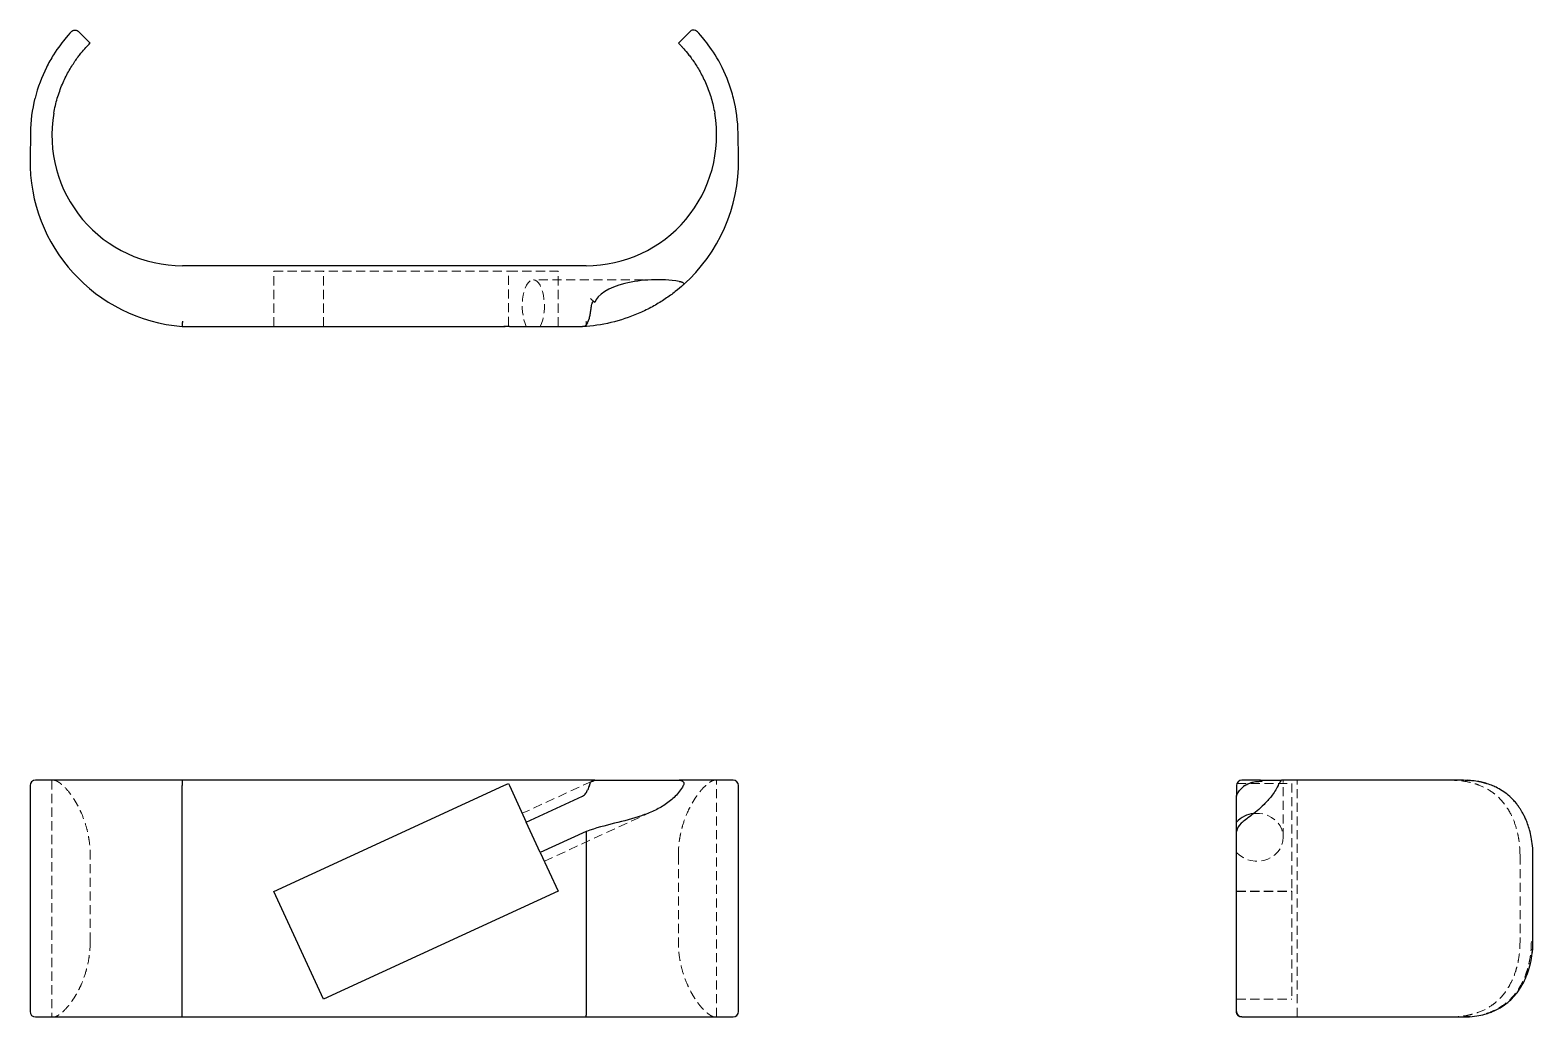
# Model space of a CAD drawing. Header units: millimetres. Extents: x 34 to 243, y 41 to 178.
import ezdxf

# ---------------------------------------------------------------- set-up
doc = ezdxf.new("R2010")
doc.units = ezdxf.units.MM
doc.linetypes.add('HIDDEN', pattern=[1.905, 1.27, -0.635])

msp = doc.modelspace()

# ---------------------------------------------------------------- linework, layer by layer
at = {"color": 7, "linetype": 'Continuous', "lineweight": 25}
for p, q in [((42.04, 176.2), (40.46, 177.78)), ((125.55, 177.78), (123.97, 176.2)), ((33.72, 163.66), (33.67, 160.03)), ((132.34, 160.03), (132.29, 163.66)), ((111.11, 145.17), (54.89, 145.17)), ((112.33, 140.05), (111.72, 140.59)), ((54.86, 136.72), (99.68, 136.72)), ((100.46, 136.72), (99.68, 136.72)), ((100.46, 136.72), (110.63, 136.72)), ((111.11, 136.72), (110.63, 136.72)), ((111.33, 137.22), (111.57, 137.89)), ((54.89, 73.49), (34.42, 73.49)), ((110.63, 73.49), (54.89, 73.49)), ((111.72, 73.49), (110.63, 73.49)), ((112.33, 73.49), (111.72, 73.49)), ((112.33, 73.49), (124.07, 73.49)), ((131.59, 73.49), (124.07, 73.49)), ((205.05, 73.49), (202.47, 73.49)), ((205.05, 73.49), (207.99, 73.49)), ((225.02, 73.49), (207.99, 73.49)), ((228.65, 73.49), (225.02, 73.49)), ((233.32, 73.49), (228.65, 73.49)), ((234.24, 73.44), (233.32, 73.49)), ((33.67, 72.74), (33.67, 41.26)), ((54.86, 41.26), (54.86, 72.74)), ((67.64, 57.99), (99.68, 72.74)), ((99.68, 72.74), (100.32, 73.04)), ((100.32, 73.04), (100.46, 72.74)), ((100.46, 72.74), (102.79, 67.67)), ((102.79, 67.67), (110.63, 71.28)), ((132.34, 41.26), (132.34, 72.74)), ((201.72, 72.74), (201.72, 71.28)), ((201.72, 67.67), (201.72, 71.28)), ((104.74, 63.42), (102.79, 67.67)), ((201.72, 66.35), (201.72, 67.67)), ((111.11, 66.35), (104.74, 63.42)), ((111.15, 41.26), (111.15, 66.37)), ((201.72, 41.26), (201.72, 66.37)), ((201.72, 41.26), (201.72, 66.35)), ((104.74, 63.42), (107.21, 58.05)), ((243, 51), (243, 63)), ((74.53, 43.01), (67.64, 57.99)), ((107.21, 58.05), (74.53, 43.01)), ((34.42, 40.51), (54.89, 40.51)), ((54.89, 40.51), (111.11, 40.51)), ((111.11, 40.51), (111.12, 40.51)), ((111.12, 40.51), (131.59, 40.51)), ((202.47, 40.51), (225.02, 40.51)), ((225.02, 40.51), (228.65, 40.51)), ((228.65, 40.51), (233.32, 40.51)), ((234.26, 40.56), (233.32, 40.51)), ((233.32, 40.51), (233.84, 40.54))]:
    msp.add_line(p, q, dxfattribs=at)
at = {"color": 7, "linetype": 'HIDDEN', "lineweight": 18}
for p, q in [((67.64, 144.42), (100.32, 144.42)), ((67.64, 136.72), (67.64, 144.42)), ((74.53, 136.72), (74.53, 144.42)), ((100.32, 144.42), (107.21, 144.42)), ((100.32, 136.78), (100.32, 144.42)), ((121.03, 143.22), (103.77, 143.22)), ((107.21, 136.72), (107.21, 144.42)), ((36.72, 73.49), (36.72, 40.51)), ((111.87, 73.32), (102.23, 68.88)), ((129.29, 40.51), (129.29, 73.49)), ((208.22, 65.54), (208.22, 73.49)), ((210.17, 40.51), (210.17, 73.49)), ((201.78, 73.04), (209.42, 73.04)), ((209.42, 73.04), (209.42, 58.05)), ((105.3, 62.21), (120.47, 69.19)), ((42.04, 51), (42.04, 63)), ((123.97, 63), (123.97, 51)), ((241.2, 63), (241.2, 51)), ((201.72, 58.05), (209.42, 58.05)), ((201.72, 57.99), (209.42, 57.99)), ((209.42, 58.05), (209.42, 43.01)), ((201.72, 43.01), (209.42, 43.01)), ((233.36, 40.52), (234.26, 40.56))]:
    msp.add_line(p, q, dxfattribs=at)
at = {"color": 7, "linetype": 'HIDDEN', "lineweight": 18, "flags": 128}
for points in [[(104.74, 136.72), (104.92, 137.13), (105.07, 137.62), (105.19, 138.15), (105.26, 138.72), (105.3, 139.32), (105.3, 139.91), (105.25, 140.5), (105.17, 141.07), (105.04, 141.59), (104.89, 142.06), (104.7, 142.46), (104.49, 142.79), (104.26, 143.03), (104.02, 143.17), (103.77, 143.22), (103.52, 143.17), (103.27, 143.03), (103.04, 142.79), (102.83, 142.46), (102.65, 142.06), (102.49, 141.59), (102.37, 141.07), (102.28, 140.5), (102.24, 139.91), (102.23, 139.32), (102.27, 138.72), (102.35, 138.15), (102.46, 137.62), (102.61, 137.13), (102.79, 136.72)], [(201.72, 63.42), (202.13, 63.03), (202.62, 62.71), (203.15, 62.46), (203.72, 62.29), (204.32, 62.22), (204.91, 62.23), (205.5, 62.32), (206.07, 62.51), (206.59, 62.77), (207.06, 63.11), (207.46, 63.52), (207.79, 63.97), (208.03, 64.47), (208.17, 65), (208.22, 65.54), (208.17, 66.09), (208.03, 66.62), (207.79, 67.12), (207.46, 67.57), (207.06, 67.98), (206.59, 68.32), (206.07, 68.58), (205.5, 68.77), (204.91, 68.86), (204.32, 68.87), (204.1, 68.86)]]:
    msp.add_lwpolyline(points, dxfattribs=at)
at = {"color": 7, "linetype": 'Continuous', "lineweight": 25}
for centre, radius, start, end in [((54.89, 163.35), 21.18, 165.9147, 179.1634), ((111.11, 163.35), 21.18, 0.8366, 14.0853), ((54.89, 163.35), 18.18, 170.2622, 270), ((111.11, 163.35), 18.18, 270, 9.7378), ((56.72, 159.69), 23.05, 179.1634, 265.3664), ((109.29, 159.69), 23.05, 311.7587, 0.8366), ((110.63, 137.47), 0.75, 270, 340.6767), ((34.42, 72.74), 0.75, 90, 180), ((131.59, 72.74), 0.75, 0, 90), ((202.47, 72.74), 0.75, 90, 180), ((204.49, 65.09), 3.78, 95.8377, 137.1111), ((34.42, 41.26), 0.75, 180, 270), ((131.59, 41.26), 0.75, 270, 0), ((202.47, 41.26), 0.75, 180, 270)]:
    msp.add_arc(centre, radius, start, end, dxfattribs=at)
for centre, major_axis, ratio, start_param, end_param in [((121.03, 139.55), (8.78, 0), 0.41811, 1.217052, 3.004559), ((99.68, 137.47), (1.63, 0), 0.460273, 4.712389, 5.115189), ((100.46, 137.47), (0, 0.75), 0.460273, 2.738792, 3.141593), ((111.72, 72.74), (0, 0.75), 0.809437, 5.637404, 6.283185), ((112.9, 69.75), (3.34, 3.95), 0.628788, 1.069015, 1.127963), ((204.55, 69.75), (-2.66, 4.17), 0.605645, 5.275444, 5.334393), ((112.15, 69.4), (0.21, 4.09), 0.311107, 0.631021, 0.849172), ((204.55, 69.4), (1.9, 3.77), 0.834323, 1.014202, 1.232353)]:
    msp.add_ellipse(centre, major_axis=major_axis, ratio=ratio, start_param=start_param, end_param=end_param, dxfattribs=at)
at = {"color": 7, "linetype": 'HIDDEN', "lineweight": 18}
msp.add_ellipse((205.59, 72.74), major_axis=(0, 0.75), ratio=0.713698, start_param=0, end_param=0.645781, dxfattribs=at)
at = {"color": 7, "linetype": 'Continuous', "lineweight": 25}
for points, knots in [([(39.38, 177.76), (39.52, 177.91), (39.72, 178), (40.12, 178.01), (40.32, 177.92), (40.46, 177.78)], [0, 0, 0, 0, 0.5, 0.5, 1, 1, 1, 1]), ([(126.63, 177.76), (126.55, 177.85), (126.35, 177.98), (125.94, 178.03), (125.67, 177.9), (125.55, 177.78)], [0, 0, 0, 0, 0.285714, 0.571429, 1, 1, 1, 1]), ([(39.38, 177.76), (39.38, 177.76), (38.87, 177.24), (37.27, 175.21), (35.58, 172.23), (34.74, 170.02), (34.36, 168.5)], [0, 0, 0, 0, 0.301167, 0.602333, 0.752916, 1.054083, 1.054083, 1.054083, 1.054083]), ([(36.98, 166.42), (37.1, 167.13), (37.26, 167.83), (37.56, 168.84), (37.67, 169.17), (37.91, 169.83), (38.03, 170.15), (38.43, 171.08), (38.71, 171.66), (39.16, 172.46), (39.32, 172.72), (39.62, 173.21), (39.77, 173.44), (40.07, 173.87), (40.21, 174.07), (40.5, 174.45), (40.63, 174.62), (41.02, 175.1), (41.25, 175.37), (41.54, 175.68), (41.63, 175.77), (41.78, 175.93), (41.84, 176), (41.99, 176.15), (42.04, 176.2), (42.04, 176.2)], [0, 0, 0, 0, 0.125, 0.125, 0.1875, 0.1875, 0.25, 0.25, 0.375, 0.375, 0.4375, 0.4375, 0.5, 0.5, 0.5625, 0.5625, 0.625, 0.625, 0.75, 0.75, 0.8125, 0.8125, 0.875, 0.875, 1, 1, 1, 1]), ([(123.97, 176.2), (123.97, 176.2), (124.02, 176.15), (124.17, 176), (124.23, 175.93), (124.38, 175.77), (124.47, 175.68), (124.75, 175.37), (124.98, 175.11), (125.37, 174.62), (125.51, 174.45), (125.79, 174.07), (125.94, 173.87), (126.23, 173.44), (126.38, 173.21), (126.69, 172.73), (126.84, 172.47), (127.29, 171.66), (127.58, 171.08), (127.97, 170.15), (128.1, 169.83), (128.34, 169.17), (128.45, 168.84), (128.74, 167.83), (128.91, 167.13), (129.03, 166.42)], [0, 0, 0, 0, 0.125, 0.125, 0.1875, 0.1875, 0.25, 0.25, 0.375, 0.375, 0.4375, 0.4375, 0.5, 0.5, 0.5625, 0.5625, 0.625, 0.625, 0.75, 0.75, 0.8125, 0.8125, 0.875, 0.875, 1, 1, 1, 1]), ([(131.65, 168.5), (131.46, 169.26), (130.77, 171.5), (129.07, 174.8), (127.14, 177.24), (126.63, 177.76), (126.63, 177.76)], [0, 0, 0, 0, 0.150582, 0.451745, 0.752908, 1.054072, 1.054072, 1.054072, 1.054072]), ([(124.64, 142.5), (124.33, 142.22), (123.96, 141.9), (123.32, 141.4), (123.1, 141.23), (122.63, 140.89), (122.39, 140.72), (121.64, 140.22), (121.11, 139.89), (120, 139.27), (119.41, 138.97), (117.62, 138.16), (116.36, 137.71), (113.78, 137.04), (112.45, 136.82), (111.15, 136.72)], [0, 0, 0, 0, 0.125, 0.125, 0.1875, 0.1875, 0.25, 0.25, 0.375, 0.375, 0.5, 0.5, 0.75, 0.75, 1, 1, 1, 1]), ([(124.07, 142.99), (124.11, 142.99), (124.17, 142.98), (124.25, 142.96), (124.33, 142.94), (124.43, 142.91), (124.54, 142.87), (124.65, 142.8), (124.72, 142.73), (124.74, 142.65), (124.71, 142.57), (124.67, 142.52), (124.64, 142.5)], [0, 0, 0, 0, 0.073269, 0.141652, 0.205263, 0.264257, 0.389301, 0.503294, 0.622582, 0.746985, 0.865129, 1, 1, 1, 1]), ([(111.57, 137.89), (111.63, 138.05), (111.66, 138.24), (111.72, 138.63), (111.75, 138.83), (111.81, 139.24), (111.84, 139.45), (111.94, 139.86), (112.01, 140.07), (112.09, 140.26)], [0, 0, 0, 0, 0.25, 0.25, 0.5, 0.5, 0.75, 0.75, 1, 1, 1, 1]), ([(54.89, 137.47), (54.89, 137.46), (54.89, 137.46), (54.88, 137.36), (54.88, 137.26), (54.87, 137.08), (54.87, 137), (54.86, 136.86), (54.86, 136.81), (54.86, 136.73), (54.86, 136.72), (54.86, 136.72)], [-0.07881968, -0.07881968, -0.07881968, -0.07881968, -0.07848101, -0.07848101, -0.05858517, -0.05858517, -0.0390429, -0.0390429, -0.01951727, -0.01951727, 0, 0, 0, 0]), ([(54.89, 73.49), (54.89, 73.49), (54.89, 73.49), (54.88, 73.49), (54.88, 73.47), (54.87, 73.39), (54.87, 73.34), (54.86, 73.2), (54.86, 73.12), (54.86, 72.94), (54.86, 72.84), (54.86, 72.74)], [-0.07881968, -0.07881968, -0.07881968, -0.07881968, -0.07848101, -0.07848101, -0.05858517, -0.05858517, -0.0390429, -0.0390429, -0.01951727, -0.01951727, 0, 0, 0, 0]), ([(111.57, 72.74), (111.63, 72.86), (111.66, 72.96), (111.72, 73.13), (111.75, 73.19), (111.81, 73.28), (111.84, 73.31), (111.94, 73.34), (112.01, 73.35), (112.09, 73.34)], [0, 0, 0, 0, 0.25, 0.25, 0.5, 0.5, 0.75, 0.75, 1, 1, 1, 1]), ([(124.07, 73.49), (124.11, 73.49), (124.17, 73.49), (124.25, 73.48), (124.33, 73.46), (124.43, 73.43), (124.54, 73.38), (124.65, 73.28), (124.72, 73.16), (124.74, 73.02), (124.71, 72.88), (124.67, 72.79), (124.64, 72.74)], [0, 0, 0, 0, 0.073269, 0.141652, 0.205263, 0.264257, 0.389301, 0.503294, 0.622582, 0.746985, 0.865129, 1, 1, 1, 1]), ([(202.89, 72.74), (203.05, 72.86), (203.24, 72.96), (203.63, 73.13), (203.83, 73.19), (204.24, 73.28), (204.45, 73.31), (204.86, 73.34), (205.07, 73.35), (205.26, 73.34)], [0, 0, 0, 0, 0.25, 0.25, 0.5, 0.5, 0.75, 0.75, 1, 1, 1, 1]), ([(207.99, 73.49), (207.99, 73.49), (207.98, 73.49), (207.96, 73.48), (207.94, 73.46), (207.91, 73.43), (207.87, 73.38), (207.8, 73.28), (207.73, 73.16), (207.65, 73.02), (207.57, 72.88), (207.52, 72.79), (207.5, 72.74)], [0, 0, 0, 0, 0.073269, 0.141652, 0.205263, 0.264257, 0.389301, 0.503294, 0.622582, 0.746985, 0.865129, 1, 1, 1, 1]), ([(243, 63), (242.99, 63.45), (242.97, 64.32), (242.79, 65.51), (242.55, 66.53), (242.28, 67.37), (242.02, 68.04), (241.76, 68.57), (241.54, 69), (241.31, 69.39), (241.05, 69.78), (240.73, 70.21), (240.25, 70.78), (239.59, 71.42), (238.74, 72.04), (237.95, 72.48), (237.19, 72.82), (236.47, 73.07), (235.66, 73.27), (234.79, 73.42), (234.16, 73.46), (233.82, 73.48)], [0, 0, 0, 0, 0.083473, 0.157592, 0.22235, 0.277718, 0.32365, 0.360063, 0.391085, 0.417196, 0.447745, 0.482736, 0.52217, 0.595469, 0.665732, 0.73079, 0.776363, 0.832725, 0.880525, 0.93633, 1, 1, 1, 1]), ([(110.63, 71.28), (110.73, 71.32), (110.81, 71.38), (110.96, 71.53), (111.03, 71.6), (111.14, 71.76), (111.19, 71.84), (111.27, 72), (111.31, 72.08), (111.33, 72.15)], [0, 0, 0, 0, 0.25, 0.25, 0.5, 0.5, 0.75, 0.75, 1, 1, 1, 1]), ([(124.64, 72.74), (124.33, 72.18), (123.96, 71.7), (123.32, 71.05), (123.1, 70.84), (122.63, 70.46), (122.39, 70.28), (121.64, 69.78), (121.11, 69.49), (120, 68.97), (119.41, 68.74), (117.62, 68.13), (116.36, 67.81), (113.78, 67.16), (112.45, 66.83), (111.15, 66.37)], [0, 0, 0, 0, 0.125, 0.125, 0.1875, 0.1875, 0.25, 0.25, 0.375, 0.375, 0.5, 0.5, 0.75, 0.75, 1, 1, 1, 1]), ([(207.5, 72.74), (207.22, 72.18), (206.9, 71.7), (206.4, 71.05), (206.23, 70.84), (205.89, 70.46), (205.72, 70.28), (205.22, 69.78), (204.89, 69.49), (204.27, 68.97), (203.97, 68.74), (203.16, 68.13), (202.71, 67.81), (202.04, 67.16), (201.82, 66.83), (201.72, 66.37)], [0, 0, 0, 0, 0.125, 0.125, 0.1875, 0.1875, 0.25, 0.25, 0.375, 0.375, 0.5, 0.5, 0.75, 0.75, 1, 1, 1, 1]), ([(201.72, 71.28), (201.72, 71.32), (201.73, 71.38), (201.79, 71.53), (201.83, 71.6), (201.92, 71.76), (201.97, 71.84), (202.08, 72), (202.15, 72.08), (202.22, 72.15)], [0, 0, 0, 0, 0.25, 0.25, 0.5, 0.5, 0.75, 0.75, 1, 1, 1, 1]), ([(233.82, 40.52), (234.29, 40.55), (235.13, 40.61), (236.2, 40.85), (237, 41.11), (237.82, 41.45), (238.74, 41.95), (239.68, 42.65), (240.49, 43.47), (241.2, 44.41), (241.82, 45.5), (242.33, 46.71), (242.69, 47.99), (242.95, 49.44), (242.98, 50.47), (243, 51)], [0, 0, 0, 0, 0.087682, 0.158277, 0.211368, 0.251162, 0.33329, 0.421324, 0.485716, 0.562846, 0.653126, 0.729266, 0.812453, 0.902695, 1, 1, 1, 1]), ([(242.91, 49.48), (242.92, 49.51), (243, 50.01), (243, 50.53), (243, 51)], [0, 0, 0, 0, 0.067619, 1, 1, 1, 1]), ([(54.89, 40.51), (54.89, 40.51), (54.89, 40.51), (54.88, 40.51), (54.88, 40.53), (54.87, 40.61), (54.87, 40.66), (54.86, 40.8), (54.86, 40.88), (54.86, 41.06), (54.86, 41.16), (54.86, 41.26)], [-0.00033868, -0.00033868, -0.00033868, -0.00033868, 0, 0, 0.01989655, 0.01989655, 0.03943951, 0.03943951, 0.05896583, 0.05896583, 0.07848379, 0.07848379, 0.07848379, 0.07848379]), ([(111.12, 40.51), (111.12, 40.51), (111.12, 40.51), (111.12, 40.51), (111.13, 40.53), (111.14, 40.61), (111.14, 40.66), (111.15, 40.8), (111.15, 40.88), (111.15, 41.06), (111.15, 41.16), (111.15, 41.26)], [-0.00033371, -0.00033371, -0.00033371, -0.00033371, 0, 0, 0.01990068, 0.01990068, 0.03944326, 0.03944326, 0.05896975, 0.05896975, 0.07848822, 0.07848822, 0.07848822, 0.07848822]), ([(202.47, 40.51), (202.46, 40.51), (202.46, 40.51), (202.36, 40.51), (202.26, 40.53), (202.08, 40.61), (202, 40.66), (201.86, 40.8), (201.81, 40.88), (201.73, 41.06), (201.72, 41.16), (201.72, 41.26)], [-0.00033371, -0.00033371, -0.00033371, -0.00033371, 0, 0, 0.01990068, 0.01990068, 0.03944326, 0.03944326, 0.05896975, 0.05896975, 0.07848822, 0.07848822, 0.07848822, 0.07848822])]:
    msp.add_open_spline(points, degree=3, knots=knots, dxfattribs=at)
at = {"color": 7, "linetype": 'HIDDEN', "lineweight": 18}
for points, knots in [([(131.64, 168.5), (131.57, 168.77), (131.41, 169.38), (131.1, 170.34), (130.69, 171.41), (130.29, 172.34), (130.01, 172.86), (129.93, 173.03)], [0, 0, 0, 0, 0.17079, 0.373241, 0.607232, 0.872492, 1, 1, 1, 1]), ([(111.12, 137.47), (111.12, 137.46), (111.12, 137.46), (111.12, 137.36), (111.13, 137.26), (111.14, 137.08), (111.14, 137), (111.15, 136.86), (111.15, 136.81), (111.15, 136.73), (111.15, 136.72), (111.15, 136.72)], [-0.00033371, -0.00033371, -0.00033371, -0.00033371, 0, 0, 0.01990068, 0.01990068, 0.03944326, 0.03944326, 0.05896975, 0.05896975, 0.07848822, 0.07848822, 0.07848822, 0.07848822]), ([(36.98, 73.49), (37.1, 73.49), (37.26, 73.44), (37.56, 73.28), (37.67, 73.21), (37.91, 73.04), (38.03, 72.94), (38.43, 72.59), (38.71, 72.29), (39.16, 71.74), (39.32, 71.54), (39.62, 71.11), (39.77, 70.88), (40.07, 70.4), (40.21, 70.14), (40.5, 69.61), (40.63, 69.32), (41.02, 68.44), (41.25, 67.82), (41.54, 66.84), (41.63, 66.5), (41.78, 65.82), (41.84, 65.47), (41.99, 64.43), (42.04, 63.72), (42.04, 63)], [0, 0, 0, 0, 0.125, 0.125, 0.1875, 0.1875, 0.25, 0.25, 0.375, 0.375, 0.4375, 0.4375, 0.5, 0.5, 0.5625, 0.5625, 0.625, 0.625, 0.75, 0.75, 0.8125, 0.8125, 0.875, 0.875, 1, 1, 1, 1]), ([(123.97, 63), (123.97, 63.72), (124.02, 64.43), (124.17, 65.47), (124.23, 65.82), (124.38, 66.5), (124.47, 66.84), (124.75, 67.82), (124.98, 68.44), (125.37, 69.32), (125.51, 69.6), (125.79, 70.14), (125.94, 70.4), (126.23, 70.88), (126.38, 71.11), (126.69, 71.53), (126.84, 71.73), (127.29, 72.29), (127.58, 72.58), (127.97, 72.94), (128.1, 73.04), (128.34, 73.21), (128.45, 73.28), (128.74, 73.44), (128.91, 73.49), (129.03, 73.49)], [0, 0, 0, 0, 0.125, 0.125, 0.1875, 0.1875, 0.25, 0.25, 0.375, 0.375, 0.4375, 0.4375, 0.5, 0.5, 0.5625, 0.5625, 0.625, 0.625, 0.75, 0.75, 0.8125, 0.8125, 0.875, 0.875, 1, 1, 1, 1]), ([(241.2, 63), (241.2, 63.72), (241.15, 64.43), (241, 65.47), (240.93, 65.82), (240.77, 66.5), (240.68, 66.84), (240.37, 67.82), (240.11, 68.44), (239.62, 69.32), (239.45, 69.6), (239.07, 70.14), (238.87, 70.4), (238.44, 70.88), (238.21, 71.11), (237.73, 71.53), (237.47, 71.73), (236.66, 72.29), (236.08, 72.58), (235.15, 72.94), (234.83, 73.04), (234.17, 73.21), (233.84, 73.28), (232.83, 73.44), (232.13, 73.49), (231.42, 73.49)], [0, 0, 0, 0, 0.125, 0.125, 0.1875, 0.1875, 0.25, 0.25, 0.375, 0.375, 0.4375, 0.4375, 0.5, 0.5, 0.5625, 0.5625, 0.625, 0.625, 0.75, 0.75, 0.8125, 0.8125, 0.875, 0.875, 1, 1, 1, 1]), ([(236.69, 72.98), (236.44, 73.05), (235.83, 73.24), (234.72, 73.43), (233.84, 73.46), (233.36, 73.48)], [0, 0, 0, 0, 0.234685, 0.580962, 1, 1, 1, 1]), ([(42.04, 51), (42.04, 50.28), (41.99, 49.57), (41.84, 48.53), (41.78, 48.18), (41.63, 47.5), (41.54, 47.16), (41.25, 46.18), (41.02, 45.56), (40.64, 44.68), (40.5, 44.4), (40.21, 43.86), (40.07, 43.6), (39.77, 43.12), (39.62, 42.89), (39.32, 42.47), (39.17, 42.27), (38.72, 41.71), (38.43, 41.42), (38.04, 41.06), (37.91, 40.96), (37.67, 40.79), (37.56, 40.72), (37.26, 40.56), (37.1, 40.51), (36.98, 40.51)], [0, 0, 0, 0, 0.125, 0.125, 0.1875, 0.1875, 0.25, 0.25, 0.375, 0.375, 0.4375, 0.4375, 0.5, 0.5, 0.5625, 0.5625, 0.625, 0.625, 0.75, 0.75, 0.8125, 0.8125, 0.875, 0.875, 1, 1, 1, 1]), ([(129.03, 40.51), (128.91, 40.51), (128.75, 40.56), (128.45, 40.72), (128.34, 40.79), (128.1, 40.96), (127.97, 41.06), (127.58, 41.41), (127.29, 41.71), (126.84, 42.26), (126.69, 42.46), (126.39, 42.89), (126.24, 43.12), (125.94, 43.6), (125.8, 43.86), (125.51, 44.39), (125.37, 44.68), (124.98, 45.56), (124.75, 46.18), (124.47, 47.16), (124.38, 47.5), (124.23, 48.18), (124.17, 48.53), (124.02, 49.57), (123.97, 50.28), (123.97, 51)], [0, 0, 0, 0, 0.125, 0.125, 0.1875, 0.1875, 0.25, 0.25, 0.375, 0.375, 0.4375, 0.4375, 0.5, 0.5, 0.5625, 0.5625, 0.625, 0.625, 0.75, 0.75, 0.8125, 0.8125, 0.875, 0.875, 1, 1, 1, 1]), ([(231.42, 40.51), (232.13, 40.51), (232.83, 40.56), (233.84, 40.72), (234.17, 40.79), (234.83, 40.96), (235.15, 41.06), (236.08, 41.41), (236.66, 41.71), (237.46, 42.26), (237.72, 42.46), (238.21, 42.89), (238.44, 43.12), (238.87, 43.6), (239.07, 43.86), (239.45, 44.39), (239.62, 44.68), (240.1, 45.56), (240.37, 46.18), (240.68, 47.16), (240.77, 47.5), (240.93, 48.18), (241, 48.53), (241.15, 49.57), (241.2, 50.28), (241.2, 51)], [0, 0, 0, 0, 0.125, 0.125, 0.1875, 0.1875, 0.25, 0.25, 0.375, 0.375, 0.4375, 0.4375, 0.5, 0.5, 0.5625, 0.5625, 0.625, 0.625, 0.75, 0.75, 0.8125, 0.8125, 0.875, 0.875, 1, 1, 1, 1]), ([(242.78, 51), (242.77, 50.57), (242.75, 49.75), (242.62, 48.82), (242.5, 48.2), (242.42, 47.83), (242.34, 47.49), (242.25, 47.17), (242.07, 46.59), (241.77, 45.81), (241.35, 44.98), (240.96, 44.35), (240.62, 43.86), (240.16, 43.29), (239.56, 42.68), (238.8, 42.08), (238, 41.59), (237.06, 41.14), (236.36, 40.93), (235.94, 40.81)], [0, 0, 0, 0, 0.092251, 0.172688, 0.201563, 0.228546, 0.253637, 0.276835, 0.302346, 0.385608, 0.462732, 0.510766, 0.556098, 0.601708, 0.680252, 0.756297, 0.829991, 0.901497, 1, 1, 1, 1])]:
    msp.add_open_spline(points, degree=3, knots=knots, dxfattribs=at)
at = {"color": 7, "linetype": 'Continuous', "lineweight": 25}
for points in [[(111.15, 136.72), (111.14, 136.72), (111.13, 136.72), (111.11, 136.72)], [(111.15, 66.37), (111.14, 66.36), (111.13, 66.36), (111.11, 66.35)], [(201.72, 66.37), (201.72, 66.36), (201.72, 66.36), (201.72, 66.35)]]:
    msp.add_open_spline(points, degree=3, dxfattribs=at)

doc.saveas('drawing.dxf')
